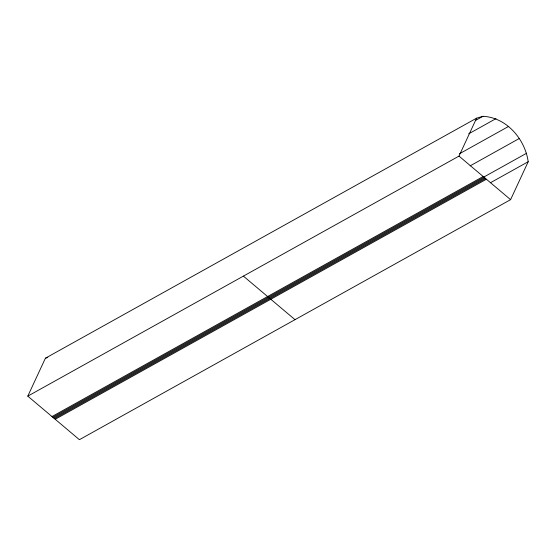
<?xml version="1.0" encoding="UTF-8"?>
<svg xmlns="http://www.w3.org/2000/svg" width="556" height="556" viewBox="0 0 556 556"><rect width="100%" height="100%" fill="white"/><g stroke="black" fill="none" stroke-linecap="round" stroke-linejoin="round"><path stroke-width="0.83" d="M27.8 396.136L45.404 358.21L476.596 118.164L482.949 116.308C506.599 117.427 525.086 139.243 528.2 161.72L510.596 199.653L79.404 439.692L27.8 396.136L458.992 156.097L476.596 118.164M475.373 120.527L482.949 116.308M468.694 133.822L495.973 118.636M459.451 153.776L508.705 126.358M470.161 165.848L519.415 138.423M51.986 416.555L483.178 176.509M483.546 177.204L526.664 153.206M52.799 417.236L483.984 177.19M53.605 417.917L484.79 177.871M54.412 418.598L485.596 178.552M55.218 419.273L486.403 179.234M490.378 182.778L528.2 161.72M45.404 358.21L47.788 357.508M458.992 156.097L510.596 199.653M243.396 276.117L295 319.672"/></g></svg>
